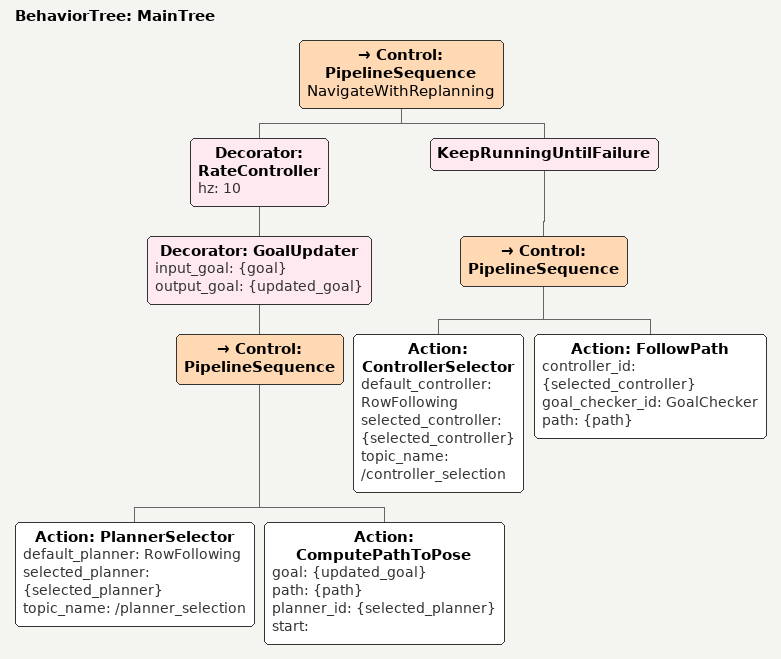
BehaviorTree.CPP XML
<?xml version="1.0"?>
<root main_tree_to_execute="MainTree">
    <BehaviorTree ID="MainTree">
        <Control ID="PipelineSequence" name="NavigateWithReplanning">
            <Decorator ID="RateController" hz="10">
                <Decorator ID="GoalUpdater" input_goal="{goal}" output_goal="{updated_goal}">
                    <Control ID="PipelineSequence">
                        <Action ID="PlannerSelector" default_planner="RowFollowing" selected_planner="{selected_planner}" topic_name="/planner_selection"/>
                        <Action ID="ComputePathToPose" goal="{updated_goal}" path="{path}" planner_id="{selected_planner}" start=""/>
                    </Control>
                </Decorator>
            </Decorator>
            <KeepRunningUntilFailure>
                <Control ID="PipelineSequence">
                    <Action ID="ControllerSelector" default_controller="RowFollowing" selected_controller="{selected_controller}" topic_name="/controller_selection"/>
                    <Action ID="FollowPath" controller_id="{selected_controller}" goal_checker_id="GoalChecker" path="{path}"/>
                </Control>
            </KeepRunningUntilFailure>
        </Control>
    </BehaviorTree>
</root>
